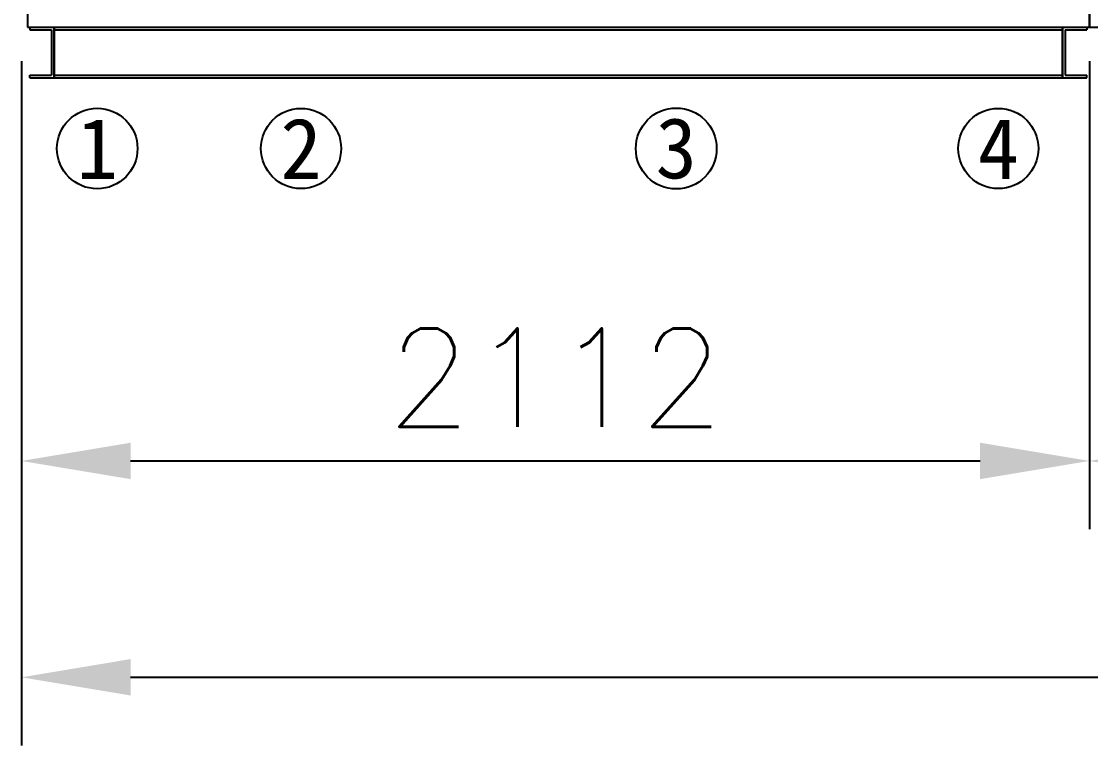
# Model space of a CAD drawing. Header units: millimetres. Extents: x -7952 to 23476, y -6324 to 15714.
# Drawn here: x 0 to 2114, y -1420 to 11 of the extents above; entities that cross this region are included whole.
import ezdxf
from ezdxf.enums import TextEntityAlignment as Align

# ---------------------------------------------------------------- set-up
doc = ezdxf.new("R2010")
doc.units = ezdxf.units.MM
for name, color, linetype in [('Dim', 1, 'Continuous'), ('McFrame', 7, 'Continuous'), ('SectionName', 1, 'Continuous')]:
    doc.layers.add(name, color=color, linetype=linetype)
doc.styles.add('ROMANS', font='romans.shx')
doc.styles.add('vm', font='宋体', dxfattribs={"height": 213.84})
doc.dimstyles.new('McDim', dxfattribs={"dimscale": 108, "dimtxt": 1.8, "dimasz": 2, "dimexe": 1.25, "dimexo": 0.625, "dimtad": 1, "dimdec": 1, "dimdsep": 46, "dimtxsty": 'ROMANS', "dimcen": 2.5, "dimadec": 0, "dimazin": 0, "dimtfac": 1, "dimtmove": 0, "dimatfit": 1, "dimfxl": 0, "dimarcsym": 0})

# ---------------------------------------------------------------- blocks, each defined once
blk = doc.blocks.new('*D42')
at = {"layer": 'Defpoints', "color": 0}
for p in [(0, 0), (2112, 0), (2112, -857.52)]:
    blk.add_point(p, dxfattribs=at)
at = {"layer": 'Dim', "color": 0, "lineweight": -2}
for p, q in [((0, -67.5), (0, -992.52)), ((2112, -67.5), (2112, -992.52)), ((216, -857.52), (1896, -857.52))]:
    blk.add_line(p, q, dxfattribs=at)
at = {"layer": 'Dim', "color": 0}
for points in [[(216, -821.52), (216, -893.52), (0, -857.52)], [(1896, -821.52), (1896, -893.52), (2112, -857.52)]]:
    blk.add_solid(points, dxfattribs=at)
at = {"layer": 'Dim', "color": 0, "insert": (1056, -692.82), "char_height": 194.4, "attachment_point": 5, "style": 'ROMANS'}
blk.add_mtext('2112', dxfattribs=at)
blk = doc.blocks.new('*D43')
at = {"layer": 'Defpoints', "color": 0}
for p in [(2112, 0), (4237, 0), (4237, -857.52)]:
    blk.add_point(p, dxfattribs=at)
at = {"layer": 'Dim', "color": 0, "lineweight": -2}
for p, q in [((2112, -67.5), (2112, -992.52)), ((4237, -67.5), (4237, -992.52)), ((2328, -857.52), (4021, -857.52))]:
    blk.add_line(p, q, dxfattribs=at)
at = {"layer": 'Dim', "color": 0}
for points in [[(2328, -821.52), (2328, -893.52), (2112, -857.52)], [(4021, -821.52), (4021, -893.52), (4237, -857.52)]]:
    blk.add_solid(points, dxfattribs=at)
at = {"layer": 'Dim', "color": 0, "insert": (3174.5, -692.82), "char_height": 194.4, "attachment_point": 5, "style": 'ROMANS'}
blk.add_mtext('2125', dxfattribs=at)
blk = doc.blocks.new('*D47')
at = {"layer": 'Defpoints', "color": 0}
for p in [(0, 0), (9974, 0), (9974, -1285.2)]:
    blk.add_point(p, dxfattribs=at)
at = {"layer": 'Dim', "color": 0, "lineweight": -2}
for p, q in [((0, -67.5), (0, -1420.2)), ((9974, -67.5), (9974, -1420.2)), ((216, -1285.2), (9758, -1285.2))]:
    blk.add_line(p, q, dxfattribs=at)
at = {"layer": 'Dim', "color": 0}
for points in [[(216, -1249.2), (216, -1321.2), (0, -1285.2)], [(9758, -1249.2), (9758, -1321.2), (9974, -1285.2)]]:
    blk.add_solid(points, dxfattribs=at)
at = {"layer": 'Dim', "color": 0, "insert": (4987, -1120.5), "char_height": 194.4, "attachment_point": 5, "style": 'ROMANS'}
blk.add_mtext('9974', dxfattribs=at)

msp = doc.modelspace()

# ---------------------------------------------------------------- linework, layer by layer
at = {"layer": 'McFrame'}
for p, q in [((17, 0), (65, 0)), ((17, 0), (17, -5.3)), ((65, 0), (65, -100)), ((65, 0), (2059, 0)), ((65, -100), (65, 0)), ((2059, -100), (2059, 0)), ((2059, 0), (2107, 0)), ((2059, 0), (2059, -100)), ((2107, 0), (2107, -5.3)), ((17, -5.3), (59.7, -5.3)), ((59.7, -5.3), (59.7, -94.7)), ((65, -5.3), (2059, -5.3)), ((2064.3, -5.3), (2107, -5.3)), ((2064.3, -5.3), (2064.3, -94.7)), ((17, -94.7), (59.7, -94.7)), ((17, -100), (17, -94.7)), ((17, -100), (65, -100)), ((65, -94.7), (2059, -94.7)), ((65, -100), (2059, -100)), ((2059, -100), (2107, -100)), ((2064.3, -94.7), (2107, -94.7)), ((2107, -100), (2107, -94.7))]:
    msp.add_line(p, q, dxfattribs=at)
for points in [[(12, 0), (2112, 0), (2112, 2872), (12, 2872)], [(2112, 0), (4237, 0), (4237, 2872), (2112, 2872)]]:
    msp.add_lwpolyline(points, close=True, dxfattribs=at)
at = {"layer": 'SectionName'}
for centre, radius in [((150, -240), 79.65), ((553, -240), 79.35), ((1295, -240), 79.94), ((1932, -240), 79.35)]:
    msp.add_circle(centre, radius, dxfattribs=at)

# ---------------------------------------------------------------- texts
at = {"layer": 'SectionName', "style": 'vm'}
for s, p in [('1', (150, -240)), ('2', (553, -240)), ('3', (1295, -240)), ('4', (1932, -240))]:
    msp.add_text(s, height=120, dxfattribs=at).set_placement(p, align=Align.MIDDLE)

# ---------------------------------------------------------------- dimensions: what is measured, and where the dimension line sits
at = {"layer": 'Dim'}
for base, p1, p2, picture, middle in [((2112, -857.52), (0, 0), (2112, 0), '*D42', (1056, -692.82)), ((9974, -1285.2), (0, 0), (9974, 0), '*D47', (4987, -1120.5)), ((4237, -857.52), (2112, 0), (4237, 0), '*D43', (3174.5, -692.82))]:
    dim = msp.add_linear_dim(base=base, p1=p1, p2=p2, dimstyle='McDim', dxfattribs=at)
    dim.commit()
    dim.dimension.update_dxf_attribs({"geometry": picture, "text_midpoint": middle})

doc.saveas('drawing.dxf')
